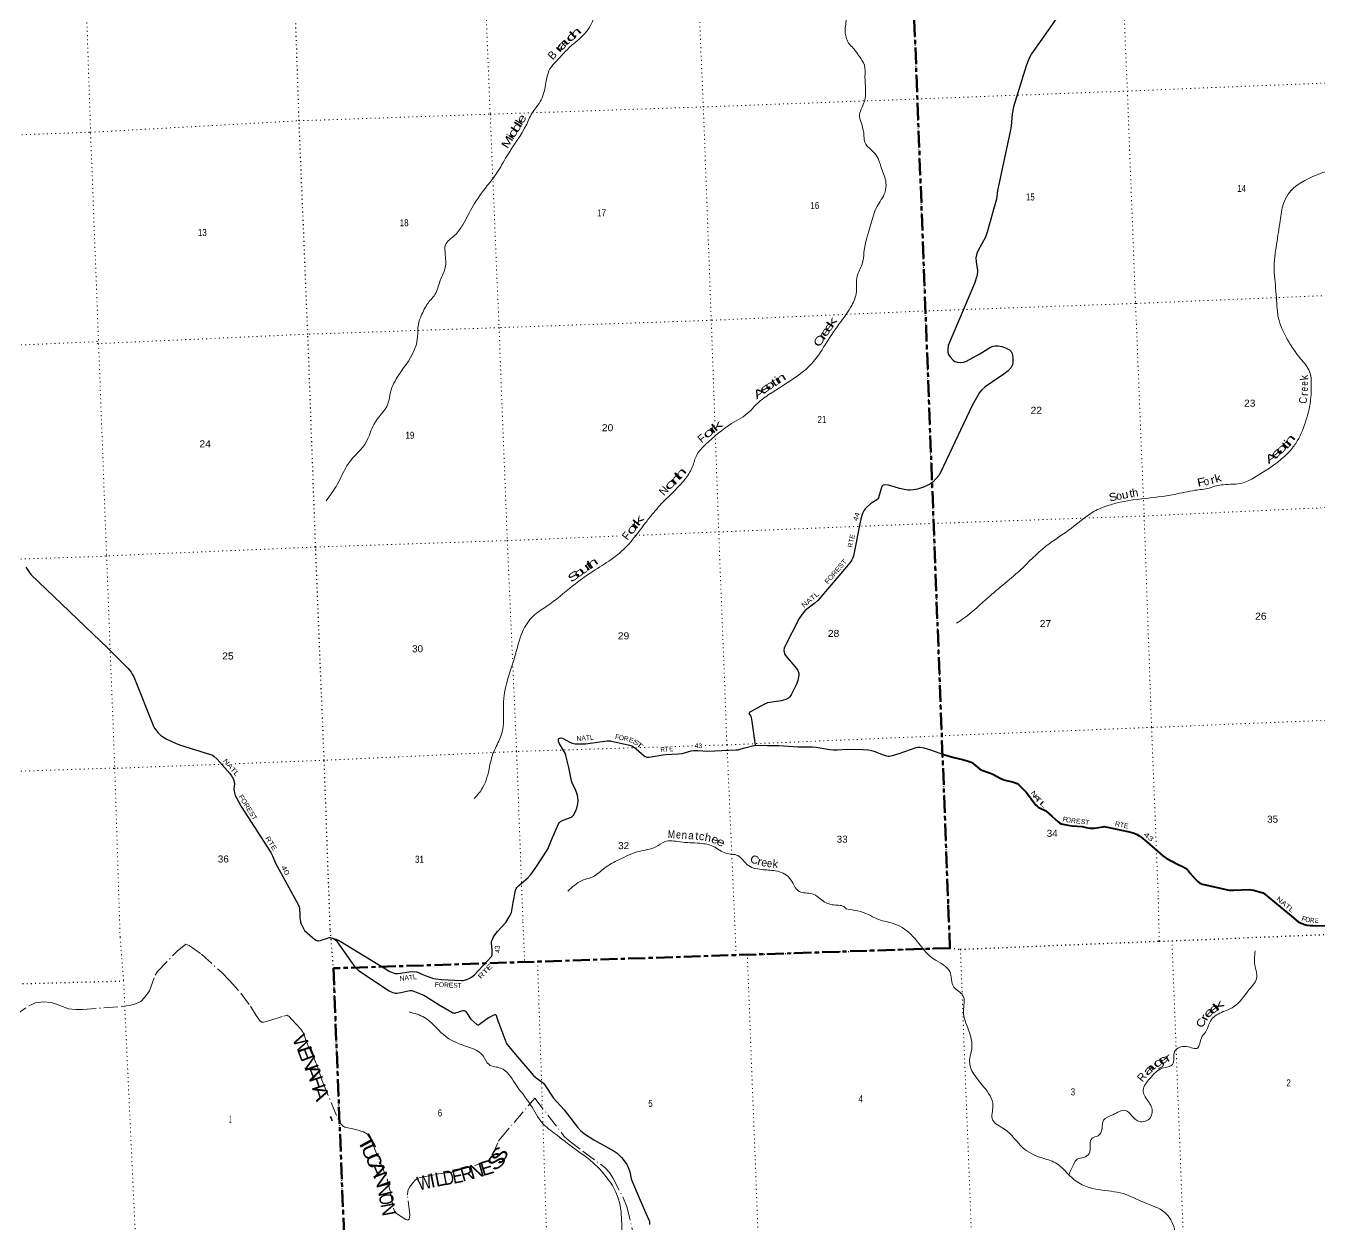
# Model space of a CAD drawing. Header units: feet. Extents: x 757852 to 1040949, y -536576 to -344549.
# Drawn here: x 887044 to 919368, y -493534 to -463597 of the extents above; entities that cross this region are included whole.
import ezdxf
from ezdxf.enums import TextEntityAlignment as Align

# ---------------------------------------------------------------- set-up
doc = ezdxf.new("R2010")
doc.units = ezdxf.units.FT
doc.header["$LTSCALE"] = 70
for name, pattern in [('DOT_DASHED', [7.7, 5, -1.2, 0.3, -1.2]), ('DOTTED', [1.5, 0.3, -1.2]), ('LONG_DASH_SHORT_DASH', [9.9, 6, -1.2, 1.5, -1.2])]:
    doc.linetypes.add(name, pattern=pattern)
for name, color, linetype, lineweight in [('11', 7, 'LONG_DASH_SHORT_DASH', 60), ('26', 7, 'Continuous', 40), ('29', 7, 'Continuous', 25), ('39', 7, 'Continuous', 13), ('44', 7, 'DOT_DASHED', 13), ('6', 7, 'DOTTED', 25), ('7', 7, 'DOTTED', 13)]:
    doc.layers.add(name, color=color, linetype=linetype, lineweight=lineweight)
for name, color, linetype in [('27', 7, 'Continuous'), ('30', 7, 'Continuous'), ('41', 7, 'Continuous')]:
    doc.layers.add(name, color=color, linetype=linetype)

msp = doc.modelspace()

# ---------------------------------------------------------------- linework, layer by layer
at = {"layer": '11'}
msp.add_line((908346.92, -439900.86), (910099.08, -485565.32), dxfattribs=at)
msp.add_lwpolyline([(910099.08, -485565.32), (910140.7, -486635.93), (894732.09, -487142.68), (896543.37, -532580.26)], dxfattribs=at)
at = {"layer": '26'}
for points in [[(909954.3, -481792.05), (910239.59, -481874.36), (910455.33, -481926.98), (910594.9, -481968.81), (910666.93, -481996.15), (910733.25, -482036.88), (910878.05, -482162.67), (910937.15, -482193.98), (911127.46, -482259.7), (911210.87, -482294.39), (911412.62, -482401.27), (911489.05, -482431.08), (911727.49, -482493.21), (911816.98, -482527.68), (911860.37, -482557.82), (912057.46, -482751.17), (912290.06, -483062.34), (912314.9, -483087.19), (912345.42, -483114.55), (912391.9, -483139.38), (912520.41, -483196.93), (912555.82, -483221.39), (912687.8, -483339.62), (912843.39, -483486.82), (912874.99, -483509.68), (912922.18, -483529.56), (913086.31, -483570.24), (913197.87, -483586.73), (913442.87, -483598.76), (913543.12, -483624.01), (913646.18, -483639.92), (913691.53, -483641.4), (913741.82, -483638.92), (913965.35, -483604.12), (913992.06, -483602.88), (914026.2, -483605.44), (914074.64, -483614.06), (914271.84, -483656.77), (914585.89, -483721.12), (914718.57, -483758.21), (914803.01, -483790.52), (914873.77, -483830.59), (914922.23, -483867.56), (915063.49, -483982.3), (915464.83, -484334.77), (915546.9, -484389.47), (915830.5, -484542.83), (915966.65, -484608.17), (916028.2, -484644.21), (916067.24, -484672.79), (916093.32, -484697.65), (916136.37, -484753.48), (916261.98, -484899.98), (916340.46, -484978.48), (916390.13, -485015.76), (916448.73, -485041.62)], [(916448.73, -485041.62), (917079.77, -485185.23), (917117.15, -485191.31), (917160.01, -485193.57), (917226.68, -485194.05), (917619.03, -485174.7), (917672.05, -485177.77), (917726, -485187.5), (917968.24, -485253.67)], [(917968.24, -485253.67), (918679.53, -485841.04), (918842.25, -485978.32), (918898.83, -486010.22), (918976.55, -486038.5), (919071.94, -486063.24), (919140.83, -486072.08), (919208.23, -486076.96), (919529.22, -486084.71)]]:
    msp.add_lwpolyline(points, dxfattribs=at)
at = {"layer": '29'}
for points in [[(913647.57, -462203.08), (912181.05, -464298.02), (912124.74, -464400.34), (912043.01, -464593.91), (911732.31, -465618.13), (911699.36, -465798.42), (911667.6, -466105.69), (911647.86, -466234.48), (911327.72, -467707.9), (911305.11, -467924.47), (911245.5, -468123.29), (911146.15, -468486.14), (911071.64, -468749.58), (911026.66, -468878.57), (910843.14, -469211.85), (910813.08, -469283.71), (910786.01, -469395.76), (910797.46, -469494.31), (910831.99, -469710.74), (910830.72, -469753.64), (910815.81, -469848.08), (910752.95, -470034.06), (910099.57, -471585.9), (910084.36, -471674.76), (910088.07, -471751.8), (910106.71, -471808.96), (910136.4, -471860.2), (910217.23, -471945.66), (910263.19, -471977.96), (910317.59, -471998.3), (910415.93, -472010.27), (910481.76, -472002.81), (910550.34, -471976.2), (910888.39, -471789.59), (911155.23, -471620.07), (911216.95, -471595.23), (911270.34, -471587.77), (911346.1, -471592.74), (911435.52, -471610.14), (911462.84, -471617.59), (911544.8, -471644.93), (911627.31, -471691.56), (911671.47, -471734.4), (911697.54, -471781.63), (911708.74, -471881.96), (911712.45, -471995.36), (911701.28, -472067.43), (911670.62, -472129.53), (911591.99, -472216.55), (911489.73, -472301.32), (911202.77, -472492.92)], [(911202.77, -472492.92), (911018.96, -472615.65), (910925.11, -472701.17), (910882.89, -472758.34), (910833.74, -472829.62), (910700.03, -473083.33), (909905.54, -474756.51), (909863.32, -474826.1), (909797.87, -474907.87), (909716.78, -474997.58), (909657.17, -475039.83), (909590.75, -475072.8), (909478.34, -475121.85), (909329.31, -475171.55), (909227.48, -475191.44), (909142.37, -475196.22), (909085.9, -475193.92), (908877.19, -475155.74), (908637.59, -475079.6), (908596.23, -475069.96), (908505.95, -475062.2), (908468.7, -475074.63), (908437.87, -475104.82), (908381.77, -475293.33), (908354.44, -475385.29), (908337.06, -475415.11), (908309.39, -475440.29), (908206.66, -475502.1), (908155.55, -475538.93), (908072.54, -475608.97), (908030.32, -475653.7), (907998.18, -475699.71), (907958.29, -475777.97), (907916.78, -475913.17), (907727.31, -476836.7), (907714.89, -476886.41), (907690.05, -476933.63), (907662.73, -476975.88), (907555.03, -477114.46), (906836.89, -477950.11), (906764.17, -478018.48), (906566.16, -478168.82), (906510.39, -478215.43), (906444.46, -478290.6), (906372.15, -478405.36), (906010.49, -479104.82), (905994.92, -479145.54), (905987.46, -479197.73), (905994.92, -479249.92), (906007.56, -479282.89), (906034.66, -479326.96), (906119.45, -479435.98), (906302.9, -479652.53), (906335.68, -479702.51), (906360.03, -479771.83), (906362.51, -479801.65), (906357.88, -479859.49), (906337.67, -479955.74), (906303.28, -480043.8), (906175, -480308.65), (906142.71, -480355.87), (906101.59, -480396.43), (906038.39, -480427.95), (905926.24, -480456.02), (905582.97, -480510.9), (905506.87, -480542.27), (905154.41, -480731.43), (905128.1, -480753.51), (905110.38, -480779.32), (905160.67, -480839.12), (905172.8, -480875.29), (905186.06, -480975.97), (905271.42, -481568.07)], [(887040.05, -477120.48), (887107.61, -477222.03), (887172.62, -477300.46), (889104.67, -479153.97)], [(889104.67, -479153.97), (889605.38, -479655.41), (889675.83, -479742.32), (889704.08, -479789.54), (889739.73, -479859.67), (890235.36, -481096.53), (890260.11, -481140.41), (890296.21, -481187.8), (890345.83, -481248.74), (890411.25, -481314.2), (890483.43, -481368.37), (890571.4, -481420.28), (890672.91, -481469.94), (890783.57, -481517.37), (890887.2, -481557.96), (891662.04, -481797.4), (891707.15, -481816.41), (891745.5, -481843.49), (891824.32, -481915.93), (892144.92, -482277.7), (892184.24, -482332.16), (892204.54, -482366.01), (892224.84, -482404.38), (892242.89, -482454.04), (892251.63, -482491.36), (892258.68, -482530.78), (892246.3, -482670.37), (892249.65, -482706.83), (892258.68, -482758.74), (892276.72, -482824.2), (892304.88, -482884.39), (892429.61, -483097.16), (893167.84, -484247.74), (893206.17, -484334.22), (893276.22, -484495.46), (893860.23, -485568.81), (893875.47, -485611.13), (893882.04, -485646.54), (893887.94, -485808.93), (893895.77, -485894.39), (893905.92, -485965.49), (893911.56, -485992.58), (893924.69, -486028.05), (894006.74, -486194.27)], [(899039.9, -485998.76), (899126.16, -485855.8), (899156.87, -485799.94), (899178.32, -485746.45), (899227.02, -485497.06), (899283.88, -485199.69), (899300.02, -485152.47), (899312.22, -485127.48), (899365.84, -485070.46), (899588.02, -484881.6), (899666.37, -484794.59), (899787.44, -484623.03), (900088.75, -484164.11), (900142.01, -484044.03), (900191.68, -483912.31), (900355.43, -483536.75), (900381.69, -483499.75), (900409.01, -483477.39), (900438.81, -483455.02), (900473.38, -483439.66), (900678.01, -483362.81), (900709.54, -483340.7), (900734.38, -483313.36), (900778.52, -483228.49), (900815.1, -483141.87), (900842.42, -483035), (900849.49, -482953.5), (900842.42, -482873.46), (900830, -482816.3), (900791.45, -482698.11), (900700.85, -482508.12), (900684.21, -482460.84), (900617.02, -482125.87), (900543.12, -481824.67), (900520.9, -481766.16), (900375.39, -481520.56), (900356.84, -481476.73), (900355.73, -481427.44), (900369.26, -481404.66), (900386.65, -481392.23), (900416.45, -481384.78), (900454.21, -481393.18), (900637.88, -481493.18), (900697.11, -481518.98), (900774.11, -481531.41), (900933.12, -481536.35), (901029.94, -481531.41), (901570.15, -481461.82), (901652.98, -481461.13), (901726.63, -481471.76), (902134.3, -481564.21), (902193.57, -481586.08), (902228.35, -481605.96), (902299.64, -481655.01), (902496.36, -481832.41), (902525.14, -481852.01), (902567.37, -481864.44), (902624.49, -481866.92), (902673.28, -481862.72), (902962.28, -481804.79), (903030.11, -481797.26), (903357.18, -481787.07), (903451.58, -481772.48), (903672.64, -481712.84), (903739.13, -481700.52), (903784.41, -481697.92), (903841.53, -481697.92), (904087.09, -481713.42), (904788.83, -481684.97), (904848.68, -481680.52), (904920.71, -481663.12), (905016.41, -481633.11), (905271.5, -481570.06)], [(905271.42, -481568.07), (905573.28, -481576.96), (905866.7, -481574.23), (906335.21, -481605.89), (906706.84, -481611.76), (906797.23, -481618.39), (906987.89, -481649.55), (907135.02, -481673.07), (907234.37, -481685.49), (907326.67, -481682.84), (907569.78, -481670.29), (907969.32, -481674.95), (908107.41, -481687.98), (908181.92, -481702.89), (908240.64, -481719.16), (908475.67, -481804.93), (908556.97, -481834.61), (908592.99, -481839.58), (908620.85, -481840.62), (908703.51, -481827.16), (908871.8, -481773.75), (909293.32, -481627.51), (909335.63, -481618.39), (909392.76, -481618.39), (909485.31, -481635.17), (909654.97, -481683.79), (909954.3, -481792.05)], [(894676.5, -486381.15), (894788.4, -486411.79), (894837.01, -486432.27), (894900.97, -486465.55), (896145.15, -487223.89), (896181.45, -487241.22), (896227.5, -487259.13), (896278.67, -487269.37), (896330.36, -487270.88), (896406.59, -487266.81), (896616.36, -487232.03), (896713.6, -487223.3), (896803.83, -487228.92), (896861.99, -487248.89), (896943.54, -487287.63), (897020.61, -487320.57), (897206.48, -487389.68), (897241.91, -487399.93), (897290.52, -487407.61), (897431.06, -487421.17), (897936.71, -487444), (897980, -487443.45), (898031.17, -487433.21), (898125.83, -487397.37), (898184.68, -487364.09), (898253.75, -487305.21), (898361.14, -487195.88), (898680.22, -486843.75), (898698.91, -486813.69), (898701.47, -486775.29), (898700.88, -486690.95), (898686.48, -486505.47), (898686.12, -486475.78), (898696.36, -486437.38), (898719.86, -486374.19), (898747.52, -486329.86), (898835.78, -486219.78), (899039.9, -485998.76)], [(894006.74, -486194.27), (894205.33, -486375.23), (894288.36, -486435.32), (894318.39, -486447.7), (894334.73, -486452.56), (894354.29, -486453.71), (894406.71, -486445.93), (894452.64, -486433.56), (894581.59, -486387.6), (894626.2, -486376.55), (894647.4, -486375.67), (894669.92, -486378.76), (894676.5, -486381.15)], [(894676.5, -486381.15), (894676.5, -486381.15), (894708.78, -486392.9), (894770.61, -486421.18), (894793.13, -486440.19), (894809.53, -486459.16), (895055.48, -486812.71)], [(895055.48, -486812.71), (895196.03, -487014.75), (895257.28, -487094.63), (895297.91, -487142.36), (895349.89, -487188.44), (896058.07, -487661.41)], [(896058.07, -487661.41), (896124.08, -487705.49), (896176.3, -487732.29), (896220.46, -487747.32), (896270.81, -487759.69), (896293.77, -487763.22), (896322.37, -487763.35), (896414.78, -487750.85), (896643.1, -487699.15), (896669.6, -487696.5), (896691.2, -487699.32), (896714.64, -487704.46), (896839.57, -487757.85)], [(896839.57, -487757.85), (896987.6, -487816.25), (897032.17, -487839.23), (897376.18, -488058.67), (897691.96, -488241.35), (897716.69, -488252.84), (897735.33, -488257.88), (897745.83, -488259.91), (897764.38, -488259.02), (897799.71, -488250.19), (897846.27, -488235.35)], [(897846.27, -488235.35), (897934.19, -488207.33), (897976.8, -488198.49), (897991.38, -488198.93), (898001.53, -488200.26), (898012.57, -488203.35), (898030.7, -488216.28), (898051.44, -488236.93), (898066.89, -488257.7), (898138.18, -488381.42), (898166.7, -488412.37), (898314.2, -488544.05), (898329.21, -488552.89), (898342.24, -488557.51), (898353.94, -488556.42), (898363.66, -488551.12), (898383.09, -488539.63), (898575.65, -488395.47), (898607.87, -488373.93), (898633.49, -488360.67), (898752.73, -488300.57), (898772.16, -488295.27), (898782.99, -488296.48), (898790.7, -488303.22), (898796.89, -488316.48), (898840.77, -488455.9)], [(898840.77, -488455.9), (898862.09, -488514.72), (899037.26, -488980.76), (899052.59, -489011.58), (899085.27, -489057.53), (899233.72, -489233.37), (899731.52, -489821.51), (899796.26, -489880.34), (899951.21, -489985.06), (899978.21, -490009.37), (900008.24, -490046.49), (900230.55, -490385.54), (900498.38, -490675.99), (900832.93, -491110.82), (900910.05, -491192.76), (900967.45, -491244.91), (901032.81, -491294.4), (901237.89, -491426.98), (901749.97, -491707.58), (901820.68, -491757.49), (901877.21, -491808.75), (901931.97, -491867.08), (901970.83, -491916.58), (902066.22, -492047.38), (902091.83, -492092.45), (902115.08, -492157.48), (902140.41, -492231.2), (902176.63, -492403.55), (902205.69, -492485.74), (902346.49, -492816.4), (902506.86, -493186.13)], [(902506.86, -493186.13), (902571.45, -493335.04), (902615.6, -493427.86), (902627.96, -493459.68), (902633, -493505.67), (902631.5, -493546.29)]]:
    msp.add_lwpolyline(points, dxfattribs=at)
at = {"layer": '39'}
for points in [[(907087.03, -459436.53), (907102.04, -459923.99), (907176.45, -460348.63), (907276.77, -460862.54), (907397.21, -461377.61), (907497.37, -462028.11), (907463.6, -462457.36), (907423.29, -462734.24), (907537.65, -463060.77), (907555.22, -463423.55), (907524.45, -463782.37), (907617.59, -464035.49), (907718.83, -464149.68), (907878.46, -464361.81), (908002.29, -464581.49), (908016.5, -464866.09), (908001.09, -465489.37), (907882.68, -465863.98), (907937.1, -466056.48), (907991.73, -466347.39), (908019.07, -466516.95), (908265.34, -466783.64), (908434.02, -467160.07), (908541.57, -467515.01), (908517.57, -467751.03), (908314.59, -468119.19), (908162.45, -468549.46), (907991.69, -469247.65), (907946.57, -469552.85), (907818.89, -469851.52), (907801.51, -470241.91), (907687.66, -470582.17), (907412.01, -470987.57), (907064.62, -471498.46), (906722.56, -471993.05), (906349.57, -472328.28), (905599.86, -472818.13), (905300.88, -473053.81), (905124.31, -473242.09), (904683.23, -473534.02), (904039.08, -474051.52), (903811.68, -474318.29), (903707.52, -474603.91), (903539.42, -474896.27), (902965.17, -475499.16), (902664.82, -475843.35), (902476.46, -476084.36), (902170.24, -476479.01), (901671.76, -476930.05), (901214.75, -477224.67), (900710.57, -477589.58), (900052.22, -478103.67), (899721.35, -478344.71), (899459.04, -478733.48), (899263.32, -479364.44), (898992.3, -480392.27), (898953.17, -481211.39), (898885.98, -481423.13), (898718.64, -481779.74), (898636.06, -482100.59), (898458.33, -482636.39), (898250.97, -482902.31)], [(905522.36, -459687.18), (905105.72, -459940.7), (904748.23, -460122.63), (904075.26, -460295.89), (903887.75, -460416.35), (903570.16, -460919.94), (903256.2, -461461.54), (903033.61, -461699.98), (902648.42, -461891.12), (902288.08, -462193.68), (902007.76, -462537.01), (901617.74, -462802.67), (901312.86, -462994.41), (901252.41, -463316.33), (900892.52, -463910.1), (900675.62, -464094.07), (900306.61, -464475.33), (900144.49, -464673.03), (900023.43, -465126.08), (899872.43, -465536.22), (899722.33, -465733.41), (899561.36, -466051.58), (899067.74, -466849.88), (898816.91, -467272.3), (898577.55, -467587.78), (898220.06, -468097.09), (897965.2, -468565.87), (897765.76, -468829.44), (897532.98, -469064.3), (897527.35, -469307.57), (897527.17, -469630.94), (897407.85, -469937.3), (897287.81, -470273.81), (897095.78, -470523), (896926.63, -470837.5), (896853.69, -471055.52), (896833.22, -471373.73), (896788.84, -471602.57), (896365.82, -472315.52), (896157.58, -472748.18), (896093.66, -473036.1), (895738.69, -473557.36), (895561.99, -473976.62), (895104.13, -474532.38), (894870.27, -474976.17), (894552.07, -475465.73)], [(920410.89, -467153.01), (920076.63, -467196.6), (919602.08, -467222.83), (919311.19, -467319.57), (918593.28, -467802.05), (918476.96, -468037.98), (918394.67, -468459.24), (918303.67, -469051.6), (918244.7, -469688.8), (918295.31, -470307.26), (918348.12, -470883.46), (918572.03, -471424.25), (918904.05, -471912.23), (919130.61, -472233.98), (919172.41, -472553.56), (919150.14, -472970.26), (919026.25, -473497.75), (918782.07, -474028.34), (918601.21, -474256.97), (917805.54, -474845.19), (917467.57, -475014.24), (916969.76, -475059.53), (916806.34, -475086.58), (916622.08, -475142.63), (916265.28, -475200), (915753.84, -475302.11), (914937.71, -475413.18), (914071.98, -475584.61), (913694.03, -475757.37), (913176.86, -476146.94), (912539.89, -476597.85), (911895.08, -477193.71), (911025.9, -477939.71), (910464.17, -478413.53), (910304.11, -478518.76)], [(900592.15, -485216.82), (900949.94, -484948.51), (901232.56, -484846.1), (901504.7, -484639.69), (901868.99, -484429.36), (902354.01, -484225.93), (902790.38, -484104.92), (903007.77, -483979.17), (903391.28, -483982.93), (903892.63, -484019.83), (904227.06, -484095.97), (904541.49, -484267.36), (904843.1, -484326.82), (905067.27, -484546.25), (905430.07, -484675.41), (905778.72, -484708.77), (906131.57, -484886.56), (906378.93, -485225.5), (906698.39, -485280.19), (907008.27, -485485.92), (907320.84, -485567.01), (907460.2, -485587.19), (907556.3, -485665.01)], [(918453.26, -505637.3), (918449.39, -505606.23), (918449.74, -505281.06), (918305.14, -504464.39), (918597.31, -503974.1), (918983.52, -503679.77), (919167.95, -503543.89), (919231.77, -503128.55), (919347.74, -502848.16), (919318.39, -502670.39), (919313.83, -502449.74), (919119.56, -502254.72), (919004.83, -501902.83), (918939.52, -501527.4), (918969.08, -501307.76), (918946.37, -501083.62), (919183.75, -500773.58), (919300.62, -500388.8), (919218.72, -499927.55), (919265.28, -499336.09), (919220.19, -498966.09), (919236.99, -498520.01), (918918.41, -498190.15), (918841.73, -497971.62), (918738.31, -497460.83), (918717.1, -497152.35), (918154.39, -496568.72), (917443.1, -495708.46), (917145.15, -495398.07), (916694.19, -494931.59), (916353.45, -494598.37), (916202.38, -494103.02), (915877.69, -493972.05), (915752.01, -493656.6), (915511.23, -493246.18), (914974.15, -492984.95), (914470.56, -492770.91), (913860.12, -492672.41), (913571.34, -492602.6), (913249.22, -492423.38), (912777.6, -492003.68), (912416.79, -491871.76), (911964.44, -491628.11), (911505.47, -491161.87), (911205.78, -490927.8), (911213.48, -490580.34), (910980.63, -490099.44), (910630.41, -489447.36), (910685.74, -489150.69), (910607.8, -488687.32), (910479.41, -488213.39), (910463.65, -487818.44), (910238.91, -487610.27), (910135.13, -487221.93), (909743.09, -486916.3), (909472.85, -486661.29), (909163.15, -486293.04), (908699.72, -486013.59), (908315.65, -485908.45), (908101.85, -485798.3), (907550.48, -485660.3)], [(917766.58, -486702.99), (917766.43, -487102.41), (917810.37, -487366.06), (917621.06, -487674.7), (917230.89, -488105.63), (916928.22, -488242.97), (916653.98, -488459.76), (916527.82, -488734.42), (916423.76, -488875.97), (916335.13, -489131.47), (916049.48, -489099.7), (915756.41, -489222.71), (915705.86, -489545.33), (915448.07, -489641.21), (915134.95, -489899.28), (914973.04, -490185.03), (915001.07, -490318.69), (915176.05, -490606.6), (915149.87, -490872.31), (914872.05, -490968.77), (914522.97, -490691.99), (914211.4, -490799.48), (913980.84, -490934.7), (913941.09, -491148.62), (913842.18, -491328.15), (913693.49, -491384.7), (913620.75, -491770.2), (913485.27, -491866.5), (913318.14, -491909.54), (913239.59, -492032.27), (913108.23, -492300.93)], [(896627.76, -488232.39), (897008.84, -488371.74), (897478.63, -488797.52), (897929.22, -489049.24), (898470.96, -489332.41), (898621.76, -489548.77), (898913.08, -489636.57), (899271.4, -490021.46), (899660.1, -490551.99), (899954.4, -491009.01), (900295.64, -491292.04), (900572.82, -491510.71), (901095.51, -491894.8), (901543.87, -492341.28), (901882.13, -492995.72), (901939.92, -493590.14), (901908.6, -494289.54), (901607.34, -494878.44), (901285.62, -495116.69), (900813.44, -495419.57), (900189.65, -495680.74), (899653.55, -496125.99), (899301.75, -496768.56), (899150.61, -497349.04), (899172.35, -497810.05), (899040.72, -498102.94), (898890.96, -498595.07), (898809.46, -498888.49), (898596.73, -499555.08), (898410.86, -500248.98), (898378.58, -500713.58), (898361.95, -501165.67), (898486.95, -501862.49), (898418.49, -502189.66), (898206.19, -502466.85), (897518.31, -503067.09), (897152.41, -503168.15), (896345.4, -503470.81), (896068.8, -503675.63), (895513.64, -504221.8), (895204.95, -504493.79), (894908.86, -504582.76), (894646.9, -504875.46), (894121.07, -505396.69), (893692.98, -505563.79), (893040.62, -506010.45), (892970.5, -506146.99), (892862.59, -506360.9), (892569.72, -506558.17), (892221.02, -506833.34), (891931.92, -507022.46), (891635.23, -507225.86), (891096.8, -507458.43), (890701.06, -507500.14), (890320.7, -507384.85), (890192.72, -507351.45)]]:
    msp.add_spline(points, degree=3, dxfattribs=at)
at = {"layer": '44'}
for points in [[(889449.39, -488100.15), (889667.6, -488063.39), (889805.56, -488021.38), (889916.2, -487969.88), (890015.49, -487859.33), (890132.26, -487707.28), (890276.58, -487311.89), (890333.39, -487223.14), (890825.18, -486711.09), (891041.13, -486536.62), (891126.58, -486572.63), (891433.7, -486790.43), (891939.21, -487251.18), (892125.18, -487438.66), (892421.02, -487763.14), (892658.98, -488088.35), (892800.98, -488319.97), (892897.25, -488465.63), (892938.06, -488486.53), (892986.05, -488489.53), (893120.51, -488457.06), (893494.61, -488337.2), (893579.32, -488311.15), (893621.85, -488345.48), (893687.96, -488420.17), (893929.26, -488675.59), (893971.93, -488747.22), (894091.72, -489064.01), (894239.49, -489381.48), (894293.65, -489500.84), (894323.64, -489572.86), (894359.63, -489680.89), (894446.52, -489956.51), (894463.77, -489997.29)], [(886757.66, -488325.68), (887120.04, -488077.19), (887286.06, -488008.94), (887487.87, -487982.53), (887675.85, -487999.43), (887809.08, -488038.94), (888111.56, -488151.77), (888289.04, -488175.41), (888455.95, -488171.64), (889449.39, -488100.15)], [(894463.77, -489997.29), (894870.03, -490957.93), (894924.95, -491037.3), (894972.94, -491082.31), (895020.54, -491111.03), (895288.64, -491168.43), (895482.77, -491229.35), (895579.39, -491286.86), (895634.23, -491373.4), (895702.66, -491501.34), (896076.28, -492412.98), (896154.4, -492735.75), (896229.71, -493130.76), (896261.04, -493209.96), (896309.68, -493269.17), (896539.99, -493420.5), (896590.94, -493438.02), (896621.51, -493412.63), (896635.92, -493357), (896638.5, -493299.67), (896580.79, -492805.69), (896590.94, -492702.8), (896632.21, -492612.98), (896767.88, -492444.72), (896824.12, -492391.59), (896902.84, -492366.7), (897354.18, -492276.36), (897646.6, -492240.66), (897753.02, -492219.42), (898527.57, -491988.46), (898589.8, -491952.58), (898628.79, -491916.57), (898700.13, -491826.07), (898859.89, -491463.99), (898898.7, -491403.41), (899764.75, -490383.65), (900500.2, -491343.4), (900620.63, -491454.72), (900971.61, -491716.5), (901514.42, -492117.41), (901627.84, -492243.67), (901711.81, -492375.71), (901973.01, -492872.81), (902065.7, -493095.92), (902260.09, -493904.72)]]:
    msp.add_lwpolyline(points, dxfattribs=at)
at = {"layer": '6'}
for points in [[(894651.94, -486169.28), (894501.01, -481949.27), (894286.38, -476617.86), (894092.39, -471299.62), (893873.75, -465968.38), (893695.67, -460693.65), (893535.37, -456348.09)], [(896543.37, -532580.26), (896494.35, -531431.86), (896286.5, -526129.52), (896076.36, -520861.9), (895865.64, -515628.35), (895862.16, -515548.99), (895652.32, -510403.34), (895651.17, -510285.17), (895447.08, -505078.1), (895440.34, -504992.68), (895238.36, -499824.02), (895230.65, -499697.99), (895026.75, -494535.72), (895022.11, -494447.67), (894732.06, -487171.16), (894651.94, -486169.28)], [(905075.47, -486801.76), (910140.7, -486635.93), (910401.29, -486666.17), (915373.57, -486464.09), (915690.08, -486454.81), (920043.1, -486274.57)], [(861094.67, -488466.02), (868290.53, -488205.86), (873556.57, -487968.76), (878832.53, -487779.4), (884127.43, -487601.45), (889424.71, -487459.7)]]:
    msp.add_lwpolyline(points, dxfattribs=at)
at = {"layer": '7'}
for p, q in [((903707.52, -481587.58), (903263.13, -481601.41)), ((891973.71, -482042.65), (889220.06, -482148.76)), ((915373.57, -486464.09), (915346.17, -485357.82)), ((904794.87, -486811.74), (904752.7, -485775.52)), ((910099.08, -485565.32), (910140.7, -486635.93)), ((899467.86, -485982.09), (899512.17, -486983.63))]:
    msp.add_line(p, q, dxfattribs=at)
for points in [[(908951.88, -455733.3), (909122.15, -460085.68), (909317.89, -465423.03), (909518.25, -470716.34), (909725.56, -476028.2), (909936.36, -481334.27), (910099.08, -485565.32)], [(904264.06, -473472.45), (904175.11, -470952.66), (903976.59, -465622.57), (903748.62, -460307.79), (903571.43, -455942.87)], [(898253.93, -456159.24), (898436.79, -460515.88), (898649.53, -465803.19), (898870.25, -471136.36), (899076.36, -476456.09), (899310.36, -481724.41), (899467.86, -485982.09)], [(888319.01, -456536.05), (888486.21, -460995.8), (888662.89, -466284.64), (888862.23, -471540.39), (889061.12, -476832.31), (889265.72, -482144.7), (889400.14, -486372.25)], [(920156.84, -460745.83), (919745.46, -460772.76), (919625.43, -460781.89), (914450.03, -460908.6), (914392.45, -460923.1), (914574.99, -465225.54), (914777.88, -470517.28), (914994.26, -475842.6), (915180.7, -481125), (915346.17, -485357.82)], [(888607.96, -466264.07), (888655.59, -466254.83), (893873.75, -465968.38), (898649.53, -465803.19), (903976.59, -465622.57), (909320.2, -465423.03), (914574.99, -465225.54), (919852.42, -465010.87), (920327.18, -465014.03)], [(888641.14, -466255.31), (883405.34, -466440.84), (878157.82, -466636.74), (872820.13, -466825.34), (867573.65, -466985.18), (860305.25, -467257.9)], [(920538.08, -470298.02), (920063.85, -470314.31), (914776.48, -470531.4), (909457.86, -470721.71), (904175.11, -470952.66), (898870.25, -471136.36), (894092.39, -471299.62), (888811.1, -471535.59)], [(860497.02, -472549.41), (867777.64, -472254.19), (873019.75, -472080.48), (878322.06, -471914.95), (883567.58, -471719.12), (888836.07, -471484.57)], [(904752.7, -485775.52), (904567.9, -481560.81), (904361.8, -476241.08), (904276.02, -473811.11)], [(902264.29, -476326.41), (904361.8, -476241.08), (909725.56, -476028.2), (914994.26, -475842.6), (920288.43, -475597.1), (920748.79, -475577.36)], [(889015.51, -476840.26), (894286.38, -476617.86), (899076.36, -476456.09), (901888.92, -476341.68)], [(860688.95, -477842.62), (867967.02, -477575.68), (873196.72, -477386.33), (878500.76, -477210.74), (883768.42, -477020.25), (889038.56, -476847.69)], [(920960.21, -480874.82), (920470.06, -480907.82), (915180.7, -481125), (909936.36, -481333.11), (904567.9, -481560.81), (903994.84, -481578.64)], [(902834.14, -481614.76), (899310.36, -481724.41), (894498.84, -481945.35), (892234.77, -482032.59)], [(889249.12, -482138.52), (883983.09, -482314.96), (878694.65, -482476.06), (873393.45, -482683.57), (868149.77, -482873.35), (865803.02, -482956.22)], [(889400.14, -486372.25), (889486.78, -487446.35), (889819.15, -494640.21), (890021.12, -499945.16), (890214.36, -505226.29), (890418.61, -510472.97), (890626.25, -515780.27), (890841.8, -521040.35)], [(916580.4, -509568.96), (916370.78, -504276.27), (916168.23, -499019.5), (915968.14, -493710.47), (915690.08, -486454.81)], [(910401.29, -486666.17), (910683.66, -493931.74), (910873.13, -499221.01), (911088.05, -504489.46), (911289.79, -509786.39)], [(899833.67, -486974.34), (900077.2, -494327.21), (900284.94, -499623.97), (900495.58, -504950.75), (900708.44, -510217.54)], [(906039, -509994.63), (905799.32, -504702.82), (905589.88, -499416.15), (905358.75, -494142.16), (905075.5, -486802.51)]]:
    msp.add_lwpolyline(points, dxfattribs=at)

# ---------------------------------------------------------------- texts
at = {"layer": '27'}
for s, rotation, width, p in [('N', 306.778, 1.4, (912197.58, -482827.64)), ('A', 306.778, 1.6, (912264.71, -482925.75)), ('L', 315.889, 2.05, (912429.79, -483090.56)), ('O', 349.592, 0.8, (913095.39, -483494.95)), ('R', 352.189, 0.8, (913219.29, -483513.5)), ('E', 354.189, 0.8, (913341.01, -483523.87)), ('S', 347.863, 0.95, (913455.85, -483535.91)), ('NATL', 320.451, 1.25, (918486.11, -485591.55)), ('F', 340.505, 1.15, (918970.38, -485961.55)), ('O', 345.96, 0.85, (919070.25, -485985.94)), ('R', 353.859, 0.75, (919189.35, -486002.88)), ('E', 358.617, 0.7, (919311.36, -486010.55))]:
    msp.add_text(s, height=120, rotation=rotation, dxfattribs=dict(at, width=width)).set_placement(p, align=Align.CENTER)
for s, rotation, p in [('T', 313.988, (912311.3, -482974.75)), ('F', 346.08, (912997.39, -483475.23)), ('T', 352.224, (913565.23, -483553.75))]:
    msp.add_text(s, height=120, rotation=rotation, dxfattribs=at).set_placement(p, align=Align.CENTER)
for s, rotation, width, p in [('RTE', 347.78, 1.05, (914258.07, -483582.17)), ('43', 320.914, 1.5, (914969.94, -483818.12))]:
    msp.add_text(s, height=120, rotation=rotation, dxfattribs=dict(at, width=width)).set_placement(p)
at = {"layer": '30'}
for s, rotation, width, p in [('44', 72.932, 1.2, (907827.11, -475979.03)), ('FOREST', 49.325, 1.15, (907086.95, -477551.73)), ('NATL', 39.887, 1.25, (906490, -478141.24)), ('NATL', 3.84, 1.05, (900810.78, -481462.44)), ('NATL', 310.547, 1.25, (891965.79, -481967.37)), ('FOREST', 301.88, 1.1, (892356.61, -482848.44)), ('RTE', 302.685, 1.2, (893022.37, -483891.39)), ('40', 298.551, 1.4, (893419.75, -484610.39)), ('RTE', 45.513, 1.35, (898414.79, -487414.02)), ('NATL', 6.056, 1.05, (896391.78, -487457.9))]:
    msp.add_text(s, height=120, rotation=rotation, dxfattribs=dict(at, width=width)).set_placement(p)
for s, rotation, p in [('RTE', 78.406, (907699.28, -476636.91)), ('43', 359, (903759.67, -481638.86)), ('43', 94.439, (898895.89, -486752.65)), ('FOREST', 357.415, (897264.42, -487604.46))]:
    msp.add_text(s, height=120, rotation=rotation, dxfattribs=at).set_placement(p)
for s, rotation, width, p in [('F', 349.223, 0.95, (901813.29, -481419.56)), ('O', 347.223, 0.85, (901917.06, -481440.42)), ('R', 347.223, 0.9, (902035.4, -481463.65)), ('E', 341.746, 1.05, (902157.61, -481497.31)), ('S', 330.471, 1.35, (902262.79, -481550.3)), ('T', 319.956, 1.85, (902347.85, -481612.7)), ('R', 6.335, 0.75, (902965.84, -481733.97)), ('T', 1.784, 0.85, (903062.63, -481725.59)), ('E', 1.784, 0.75, (903178.38, -481721.99))]:
    msp.add_text(s, height=120, rotation=rotation, dxfattribs=dict(at, width=width)).set_placement(p, align=Align.CENTER)
at = {"layer": '41'}
for s, rotation, width, p in [('c', 40.931, 2.1, (900735.85, -463935.96)), ('h', 41.441, 1.95, (900845.27, -463841.4)), ('r', 46.465, 2.2, (900443.15, -464215.47)), ('a', 45.404, 2.1, (900533.27, -464124.52)), ('d', 58.269, 1.75, (899390.31, -466179.45)), ('l', 58.269, 1.3, (899458.88, -466062.16)), ('e', 61.095, 1.45, (899517.31, -465964.86)), ('M', 58.271, 1.35, (899158.46, -466551.04)), ('i', 58.271, 1.35, (899241.21, -466415.93)), ('d', 58.269, 1.75, (899306.32, -466308.32)), ('k', 55.785, 1.85, (907266.93, -471058.65)), ('r', 55.785, 1.8, (907038.71, -471397.98)), ('e', 55.785, 1.6, (907106.75, -471290.95)), ('e', 55.785, 1.6, (907187.65, -471175.24)), ('C', 55.625, 1.45, (906949.17, -471525.53)), ('s', 40.034, 2.1, (905582.77, -472723.33)), ('o', 34.486, 1.6, (905688.52, -472656.85)), ('t', 32.674, 1.5, (905798.28, -472589.53)), ('i', 32.674, 1.4, (905873.6, -472538.73)), ('n', 32.116, 1.65, (905965.64, -472478.73)), ('e', 89.537, 0.7, (919092.59, -472531.99)), ('A', 37.034, 1.65, (905429.79, -472846.69)), ('C', 83.621, 0.85, (919064.09, -472962.53)), ('e', 88.915, 0.75, (919090.35, -472675.43)), ('k', 38.448, 2, (904378.49, -473667.13)), ('o', 40.289, 1.85, (904162.97, -473836.79)), ('r', 40.289, 2.05, (904284.05, -473740.23)), ('n', 52.904, 1.85, (918709.79, -473998.09)), ('s', 47.337, 2.25, (918369.6, -474331.49)), ('o', 46.337, 2, (918487.51, -474233.4)), ('t', 47.984, 1.9, (918595.79, -474141.75)), ('i', 50.421, 1.65, (918654.39, -474081.43)), ('A', 36.763, 1.65, (918223.25, -474466.02)), ('h', 47.686, 2, (903478.55, -474841.24)), ('t', 45.434, 2, (903408.35, -474922.65)), ('k', 16.33, 1.25, (916868, -474993.25)), ('o', 45.434, 2, (903214.35, -475114.51)), ('r', 45.434, 2.25, (903320.46, -475016.28)), ('F', 12.071, 1.35, (916447.73, -475089.33)), ('o', 9.198, 0.9, (916564.35, -475071.38)), ('r', 15.634, 1.2, (916733.25, -475032.26)), ('S', 13.035, 1.15, (914237.31, -475461.5)), ('o', 10.764, 0.95, (914383.8, -475433.85)), ('u', 10.764, 1.1, (914533.56, -475403.5)), ('o', 52.173, 1.75, (902262.35, -476230.27)), ('r', 52.209, 1.95, (902349.7, -476117.28)), ('k', 52.209, 1.95, (902429.68, -476014.13)), ('u', 36.36, 1.85, (901055.89, -477240.91)), ('t', 35.432, 1.6, (901179.38, -477159.54)), ('h', 35.432, 1.75, (901266.26, -477091.13)), ('S', 36.36, 1.7, (900794.55, -477425.66)), ('o', 36.36, 1.7, (900925.75, -477329.89)), ('M', 359.308, 0.8, (903177.31, -483890.54)), ('e', 356.418, 0.8, (903349.65, -483898.25)), ('n', 356.418, 0.9, (903496.93, -483909.63)), ('a', 355.164, 0.9, (903660.6, -483918.07)), ('h', 348.562, 1.05, (904075.59, -483971.45)), ('e', 342.06, 1.15, (904237.38, -484016.67)), ('e', 334.327, 1.35, (904374.12, -484075.96)), ('C', 339.465, 1.1, (905224.35, -484518.9)), ('r', 344.903, 1.2, (905361.88, -484565.13)), ('e', 350.216, 0.95, (905485.19, -484595.2)), ('e', 354.171, 0.85, (905622.45, -484615.88)), ('e', 41.571, 1.9, (916795.85, -488222.48)), ('k', 39.734, 2.05, (916912.21, -488144.96)), ('C', 67.991, 1.15, (916507.55, -488542.09)), ('r', 64.162, 1.5, (916587.21, -488411.55)), ('e', 50.267, 1.8, (916682.08, -488307.99)), ('e', 29.4, 1.45, (915507.26, -489508.82)), ('r', 28.822, 1.6, (915632.34, -489458.83)), ('a', 45.484, 2.1, (915180.91, -489737.83)), ('g', 35.813, 1.8, (915404.04, -489568.7))]:
    msp.add_text(s, height=200, rotation=rotation, dxfattribs=dict(at, width=width)).set_placement(p, align=Align.CENTER)
for s, rotation, p in [('n', 45.404, (900573.02, -464084.19)), ('B', 46.465, (900271.47, -464396.17)), ('k', 96.031, (919090.67, -472374.13)), ('r', 86.327, (919087.5, -472804.51)), ('F', 40.289, (904000.33, -473979.49)), ('N', 47.282, (903058.34, -475278.36)), ('h', 9.095, (914785.39, -475356.82)), ('t', 10.764, (914681.09, -475375.22)), ('F', 52.173, (902131.72, -476398.17)), ('t', 355.164, (903808.59, -483929.56)), ('c', 353.038, (903923.64, -483940.04)), ('k', 355.166, (905769.6, -484631.16)), ('n', 44.813, (915233.64, -489696.53)), ('R', 50.302, (915011.84, -489921.77))]:
    msp.add_text(s, height=200, rotation=rotation, dxfattribs=at).set_placement(p, align=Align.CENTER)
at = {"layer": '44'}
for s, rotation, p in [('W', 297.372, (893789.87, -489107.73)), ('H', 288.425, (894165.66, -490062.06)), ('C', 292.285, (895586.54, -492010.66)), ('E', 16.604, (898614.24, -492292.6)), ('I', 11.319, (897239.23, -492614.86)), ('L', 11.319, (897430.26, -492578.43)), ('N', 283.606, (895839.06, -492706.04))]:
    msp.add_text(s, height=350, rotation=rotation, dxfattribs=at).set_placement(p, align=Align.CENTER)
for s, rotation, width, p in [('E', 290.713, 1.05, (893876.09, -489322.78)), ('N', 290.713, 1.15, (893982.18, -489567.17)), ('A', 290.96, 1.25, (894077.44, -489805.09)), ('A', 287.498, 1.2, (894255.8, -490314.43)), ('-', 292.924, 1.05, (894555.03, -490949.89)), ('T', 298.238, 1.45, (895401.38, -491594.47)), ('U', 294.141, 1.15, (895490.59, -491803.21)), ('S', 53.192, 1.3, (899018.68, -491916.4)), ('S', 39.752, 1.4, (898915.97, -492095.23)), ('A', 292.285, 1.3, (895682.82, -492224.2)), ('N', 290.285, 1.15, (895781.66, -492479.66)), ('W', 13.371, 0.8, (897045.39, -492656.28)), ('D', 10.96, 0.8, (897640.48, -492542.01)), ('E', 11.287, 0.85, (897864.56, -492501.77)), ('R', 15.604, 0.95, (898115.12, -492431.61)), ('N', 15.604, 1.05, (898357.32, -492370.49)), ('O', 280.794, 0.75, (895885.1, -492943.26)), ('N', 280.794, 0.95, (895936, -493196.21))]:
    msp.add_text(s, height=350, rotation=rotation, dxfattribs=dict(at, width=width)).set_placement(p, align=Align.CENTER)
at = {"layer": '7'}
for s, width, p in [('14', 0.85, (917320.3, -467743.77)), ('16', 0.85, (906653.08, -468170.71)), ('15', 0.85, (912040.32, -467957.67)), ('17', 0.85, (901321.55, -468356.03)), ('13', 0.85, (891343.81, -468845.79)), ('18', 0.85, (896389.22, -468602.85)), ('22', 1.1, (912155.75, -473289.33)), ('23', 1.1, (917489.88, -473110.9)), ('21', 0.85, (906829.65, -473517.21)), ('19', 0.85, (896532.29, -473912.58)), ('20', 1.1, (901440.08, -473723.97)), ('24', 1.1, (891382.64, -474126.28)), ('26', 1.1, (917768.71, -478431.9)), ('28', 1.1, (907088.79, -478862.69)), ('27', 1.1, (912384.92, -478618.09)), ('29', 1.1, (901839.55, -478923.35)), ('25', 1.1, (891952.2, -479426.68)), ('30', 1.05, (896697.57, -479245.78)), ('35', 1.05, (918068.59, -483504.61)), ('33', 1.05, (907309.58, -484003.96)), ('34', 1.05, (912559.2, -483857.44)), ('32', 1.05, (901848.75, -484165.04)), ('36', 1.05, (891842.61, -484498.75)), ('31', 0.85, (896771.73, -484505.76)), ('2', 0.85, (918549.58, -490092.5)), ('4', 0.85, (907854.82, -490489.62)), ('3', 0.85, (913158.46, -490316.54)), ('6', 0.85, (897339.79, -490843.21)), ('5', 0.85, (902600.92, -490604.2)), ('1', 0.4, (892123, -490996.27))]:
    msp.add_text(s, height=175, dxfattribs=dict(at, width=width)).set_placement(p)

doc.saveas('drawing.dxf')
